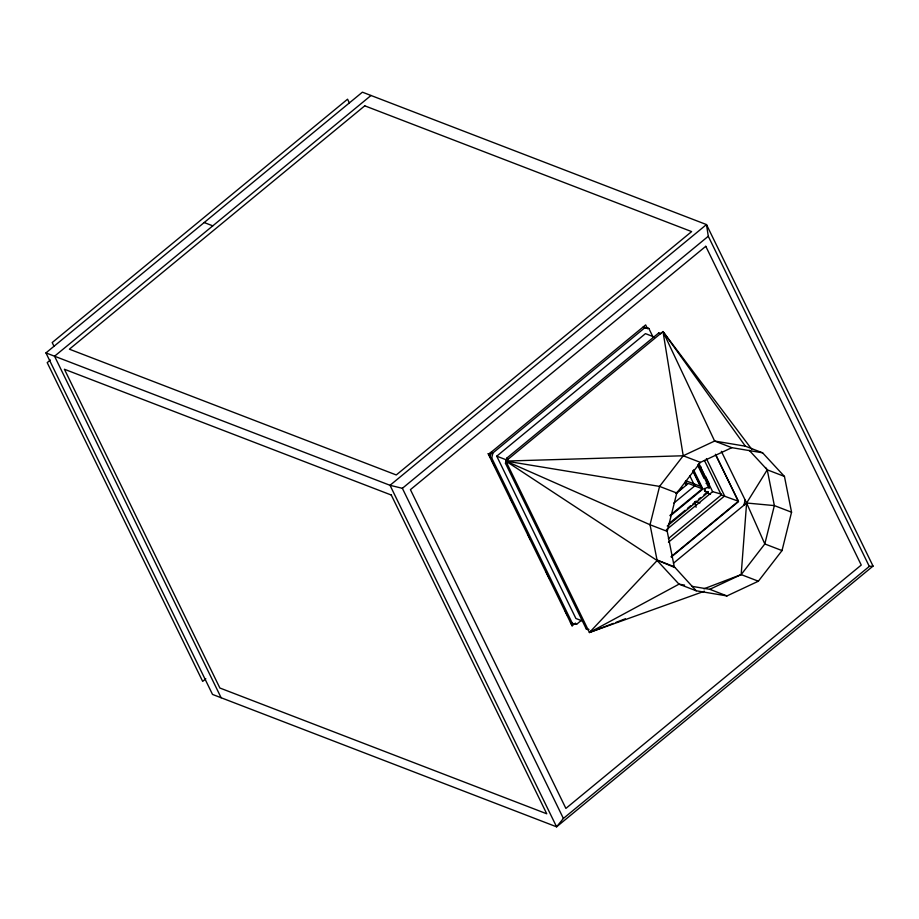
<?xml version="1.0" encoding="UTF-8"?>
<svg xmlns="http://www.w3.org/2000/svg" width="919" height="919" viewBox="0 0 919 919"><rect width="100%" height="100%" fill="white"/><g stroke="black" fill="none" stroke-linecap="round" stroke-linejoin="round"><path stroke-width="1.38" d="M691.582 586.276L709.767 589.309L741.173 574.593L746.607 503.015L767.25 469.816L765.527 467.53M582.049 619.808L576.546 624.346L572.514 623.668L491.688 457.938L492.94 452.918L644.816 327.773L648.848 328.451L653.225 337.445M587.999 629.63L586.276 628.964L505.45 463.233L506.702 458.213L658.59 333.08L661.266 333.528M696.211 590.791L674.247 566.69L667.228 531.377L676.775 493.021L700.416 462.383L731.823 447.668L762.586 452.803L784.447 476.433L791.558 512.216L782.023 550.573L758.37 581.21L726.963 595.926L696.211 590.791L679.003 584.162L657.142 560.533L505.841 461.074L663.001 331.587L751.742 449.253M707.377 491.562L708.067 492.4L705.424 491.401M707.182 484.738L709.204 487.828L697.969 464.497M743.908 505.163L745.16 500.143M762.586 452.803L745.378 446.186L714.626 441.04L683.219 455.767L659.566 486.404L650.032 524.749L657.142 560.533L589.447 632.502L505.841 461.074L683.219 455.767L700.416 462.383M703.908 588.815L741.173 574.593L764.815 543.956L774.361 505.599L767.25 469.816L749.18 450.299M873.05 566.093L869.305 566.403L563.393 818.45L556.592 826.824L212.519 694.431L45.95 352.907L362.408 92.176L706.481 224.569L873.05 566.093L556.592 826.824L390.024 485.301L45.95 352.907M371.012 95.484L54.554 356.216L221.123 697.739M50.361 360.03L47.202 362.637L202.674 681.393L205.833 678.785M402.373 488.311L708.285 236.263L706.481 224.569L390.024 485.301L402.373 488.311L563.393 818.45M583.416 621.37L575.903 618.487L496.742 456.169L645.46 333.631L654.213 337.009M697.9 466.324L700.898 466.852L698.532 465.68M675.936 493.193L682.541 487.759M676.189 493.48L688.365 483.451L702.92 489.046L670.284 515.938M673.707 503.233L694.741 485.91L689.744 475.64M670.02 515.398L702.15 488.919L693.385 470.942M706.045 483.337L709.238 483.922L705.666 476.605M668.641 523.887L685.183 510.252M687.389 508.437L690.697 505.714M692.903 503.899L696.211 501.165M698.429 499.35L700.634 497.535M703.943 494.813L706.148 492.986M667.251 526.024L708.067 492.4M666.321 529.826L712.616 491.676L721.587 494.192M668.377 538.614L721.3 495.019L738.394 501.246L671.192 556.615M668.446 542.244L724.62 495.95L706.401 458.592M647.55 328.784L645.655 324.912L488.494 454.4L572.112 625.828L575.432 623.093M671.261 557.04L738.497 501.636L715.396 454.273M591.664 630.675L589.447 632.502L704.413 591.227M673.478 563.198L746.607 503.015L774.361 505.599L791.558 512.216M613.41 623.358L589.447 632.502L679.003 584.162L684.598 585.104M616.063 622.335L625.379 618.786M487.909 453.699L490.08 453.871A2.091 1.631 -69 0 0 491.16 453.458M709.204 487.828L707.033 487.644A2.091 1.631 -69 0 0 705.091 489.551A2.091 1.631 -69 0 0 706.24 491.711L708.193 491.883M586.276 628.964L588.964 629.412M648.848 328.451L643.105 327.118L644.816 327.773M658.59 333.08L660.301 333.735M204.179 222.536L212.783 225.844M731.823 447.668L714.626 441.04L663.001 331.587L683.219 455.767M767.25 469.816L784.447 476.433M708.434 487.311L709.25 487.621M707.802 493.262L710.479 494.284M676.775 493.021L659.566 486.404L505.841 461.074L650.032 524.749L667.228 531.377M695.913 501.429L699.933 502.98M782.023 550.573L764.815 543.956L746.607 503.015L721.346 451.321M492.94 452.918L491.217 452.263L489.965 457.283L491.688 457.938M506.702 458.213L508.414 458.88M496.742 456.169L506.748 460.017M505.45 463.233L507.173 463.9M741.173 574.593L758.37 581.21M674.247 566.69L657.051 560.073L674.626 567.46M709.767 589.309L726.963 595.926M576.546 624.346L570.802 623.013L572.514 623.668M745.378 446.186L663.001 331.587L664.885 335.458M708.285 236.263L869.305 566.403M715.775 454.871L738.394 501.246M704.436 460.453L721.3 495.019M698.877 463.509L712.616 491.676M700.381 467.277L708.71 484.359M697.785 465.473L704.046 478.317M693.535 469.816L702.92 489.046M692.685 470.781L700.232 486.254L685.769 480.694L686.975 483.371M349.404 102.997L347.554 99.206L52.199 342.557L54.049 346.36M488.575 453.722L489.827 456.283M492.32 461.395L494.813 466.519M510.424 498.535L512.308 502.371M527.908 534.376L530.412 539.499M546.024 571.503L549.148 577.913M564.76 609.917L567.115 614.903M570.446 622.186L572.112 625.828M490.861 452.55A2.091 1.631 -69 0 1 489.264 453.561M705.022 491.263A2.091 1.631 -69 0 1 704.425 490.62M704.379 488.839A2.091 1.631 -69 0 1 704.62 488.357M694.73 501.808A142.169 52.337 50.5 0 1 696.097 507.254M685.034 483.268A50.269 18.506 50.5 0 1 685.838 485.037L686.24 485.198A50.269 18.506 50.5 0 0 684.873 482.222M364.763 105.823L69.396 349.186L396.273 474.962L691.628 231.599L364.763 105.823M705.781 246.303L410.425 489.655L565.886 808.41L861.252 565.059L705.781 246.303M391.276 495.031L64.41 369.254L219.871 688.009L546.736 813.786L391.276 495.031"/></g></svg>
